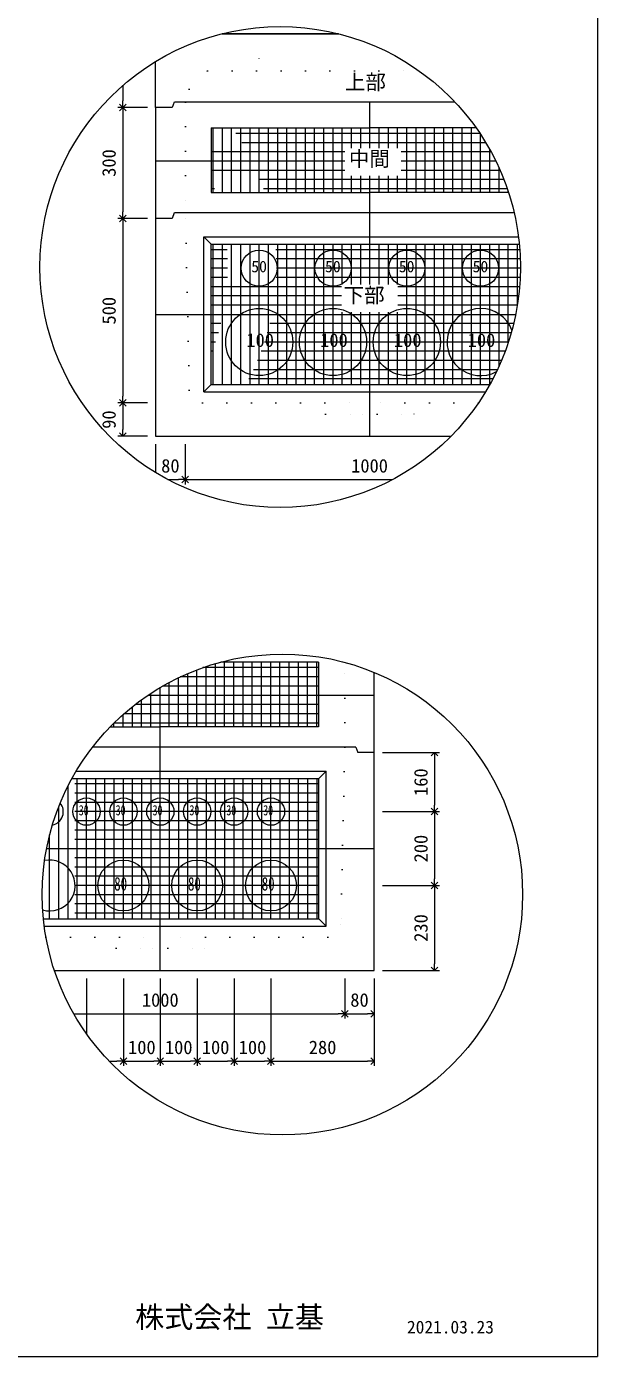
# Model space of a CAD drawing. Units: millimetres, scale not verified. Extents: x -6420 to 6420, y -3036 to 3036.
# Drawn here: x -3826 to -2340, y -2664 to 794 of the extents above; entities that cross this region are included whole.
import ezdxf
from ezdxf.enums import TextEntityAlignment as Align

# ---------------------------------------------------------------- set-up
doc = ezdxf.new("R2010")
doc.units = ezdxf.units.MM
doc.header["$LTSCALE"] = 20
for name, pattern in [('DASHED1', [1.8, 1.2, -0.6]), ('USER2', [50.8, 31.75, -6.35, 6.35, -6.35]), ('USER5', [3.185, 0.01, -3.175])]:
    doc.linetypes.add(name, pattern=pattern)
for name, color, linetype, lineweight in [('0-2_waku', 7, 'Continuous', 18), ('0-3_gaikei', 7, 'Continuous', 18), ('0-4_kakure', 7, 'DASHED1', 5), ('0-5_sunpou', 7, 'Continuous', 5), ('0-7_hole', 7, 'Continuous', 18), ('0-8_uchigawa', 6, 'Continuous', 18), ('0-D_文字１', 7, 'Continuous', 18), ('0-E_コア部分\u3000寸法補助線3', 150, 'USER2', 18), ('0-F_コア部分\u3000寸法補助線2', 150, 'USER2', 18), ('1-0_コア部分\u3000中心補助線', 1, 'Continuous', 18), ('1-1_コア部分\u3000寸法補助線', 7, 'USER2', 5), ('1-2_uchigawa2', 6, 'USER2', 18)]:
    doc.layers.add(name, color=color, linetype=linetype, lineweight=lineweight)
doc.styles.add('ＭＳ ゴシック', font='')
doc.styles.get('ＭＳ ゴシック').set_extended_font_data('MS Gothic')

# ---------------------------------------------------------------- blocks, each defined once
blk = doc.blocks.new('_Open90')
at = {"layer": '0-5_sunpou'}
blk.add_line((0, 0), (-1, 0), dxfattribs=at)
blk.add_lwpolyline([(-0.5, 0.5), (0, 0), (-0.5, -0.5)], dxfattribs=at)

msp = doc.modelspace()

# ---------------------------------------------------------------- linework, layer by layer
at = {"layer": '0-2_waku'}
for p in [(-2339.83, 3036.13), (-6419.83, -2663.87), (-6419.83, -2663.87), (-6419.83, -2663.87), (-6419.83, -2663.87)]:
    msp.add_line(p, (-2339.83, -2663.87), dxfattribs=at)
at = {"layer": '0-3_gaikei'}
for p, q in [((-3316.82, 775.28), (-3244.76, 775.28)), ((-3316.82, 775.28), (-3244.76, 775.28)), ((-3316.82, 775.28), (-3244.76, 775.28)), ((-3014.02, 775.28), (-3316.82, 775.28)), ((-3316.76, 775.28), (-3014.02, 775.28)), ((-3316.76, 775.28), (-3014.02, 775.28)), ((-3489.56, 583.28), (-3489.56, 703.29)), ((-3441.56, 597.68), (-3446.36, 583.28)), ((-2931.94, 597.68), (-3440.74, 597.68)), ((-2710.64, 597.68), (-2932.76, 597.68)), ((-3489.56, 583.28), (-3489.56, -271.12)), ((-3446.36, 583.28), (-3489.56, 583.28)), ((-3446.36, 583.28), (-3489.56, 583.28)), ((-3446.36, 295.28), (-3489.56, 295.28)), ((-3446.36, 295.28), (-3489.56, 295.28)), ((-3441.56, 309.68), (-3446.36, 295.28)), ((-2931.94, 309.68), (-3440.74, 309.68)), ((-2556.35, 309.68), (-2932.76, 309.68)), ((-3489.56, -271.12), (-2721.15, -271.12)), ((-3489.56, -271.12), (-2721.15, -271.12)), ((-3489.56, -271.12), (-2721.15, -271.12)), ((-2920.62, -1362.58), (-2920.62, -885.3)), ((-2968.62, -1079.38), (-2963.82, -1093.78)), ((-2920.62, -1093.78), (-2963.82, -1093.78))]:
    msp.add_line(p, q, dxfattribs=at)
for points in [[(-3753.04, -1660.18), (-2920.62, -1660.18), (-2920.62, -1093.78)], [(-3740.84, -1660.18), (-2920.62, -1660.18), (-2920.62, -1093.78)], [(-2968.62, -1079.38), (-3477.42, -1079.38), (-3653.51, -1079.38)]]:
    msp.add_lwpolyline(points, dxfattribs=at)
at = {"layer": '0-4_kakure', "linetype": 'USER5', "lineweight": 18}
for p, q in [((-3220.76, 775.28), (-3220.76, 791.43)), ((-3220.76, 775.28), (-3220.76, 679.28)), ((-3402.34, 631.28), (-3354.34, 679.28)), ((-3354.34, 679.28), (-2804.64, 679.28)), ((-3402.34, 631.28), (-3411.94, 597.68)), ((-3411.94, 597.68), (-3411.94, 309.68)), ((-3402.03, -151.12), (-3411.94, 309.68)), ((-3402.03, -151.12), (-3367.7, -184.72)), ((-3367.7, -184.72), (-2931.94, -184.72)), ((-3047.14, -213.52), (-3075.94, -184.72)), ((-2649.75, -184.72), (-2931.94, -184.72)), ((-2816.74, -213.52), (-2787.94, -184.72)), ((-3047.14, -213.52), (-2951.14, -213.52)), ((-2951.14, -213.52), (-2947.3, -271.12)), ((-2912.74, -213.52), (-2916.58, -271.12)), ((-2912.74, -213.52), (-2816.74, -213.52)), ((-2997.42, -1079.38), (-2997.42, -859.2)), ((-2997.42, -1079.38), (-3007.33, -1540.18)), ((-3007.33, -1540.18), (-3041.66, -1573.78)), ((-3775.07, -1573.78), (-3477.42, -1573.78)), ((-3592.62, -1602.58), (-3621.42, -1573.78)), ((-3041.66, -1573.78), (-3477.42, -1573.78)), ((-3362.22, -1602.58), (-3333.42, -1573.78)), ((-3592.62, -1602.58), (-3496.62, -1602.58)), ((-3496.62, -1602.58), (-3492.78, -1660.18)), ((-3458.22, -1602.58), (-3462.06, -1660.18)), ((-3458.22, -1602.58), (-3362.22, -1602.58))]:
    msp.add_line(p, q, dxfattribs=at)
at = {"layer": '0-5_sunpou', "color": 150, "lineweight": 18}
for p, q in [((-3575.31, 640.77), (-3575.31, 600.56)), ((-3510.68, 583.28), (-3587.79, 583.28)), ((-3531.8, 583.28), (-3587.79, 583.28)), ((-3575.31, 566), (-3575.31, 312.56)), ((-3510.68, 295.28), (-3587.79, 295.28)), ((-3510.68, 295.28), (-3587.79, 295.28)), ((-3575.31, 278), (-3575.31, -167.44)), ((-3510.68, -184.72), (-3587.79, -184.72)), ((-3531.8, -184.72), (-3587.79, -184.72)), ((-3575.31, -202), (-3575.31, -253.84)), ((-3510.68, -271.12), (-3587.79, -271.12)), ((-3489.56, -292.24), (-3489.56, -365.86)), ((-3412.76, -292.24), (-3412.76, -396.33)), ((-3412.76, -292.24), (-3412.76, -396.33)), ((-3457.85, -383.85), (-3430.04, -383.85)), ((-3395.48, -383.85), (-2873, -383.85)), ((-2899.5, -1093.78), (-2751.08, -1093.78)), ((-2763.56, -1111.06), (-2763.56, -1230.1)), ((-2899.5, -1247.38), (-2751.08, -1247.38)), ((-2899.5, -1247.38), (-2751.08, -1247.38)), ((-2763.56, -1264.66), (-2763.56, -1422.1)), ((-2899.5, -1439.38), (-2751.08, -1439.38)), ((-2899.5, -1439.38), (-2751.08, -1439.38)), ((-2763.56, -1456.66), (-2763.56, -1642.9)), ((-3669.42, -1681.3), (-3669.42, -1825.03)), ((-3573.42, -1681.3), (-3573.42, -1908.57)), ((-3573.42, -1681.3), (-3573.42, -1908.57)), ((-3477.42, -1681.3), (-3477.42, -1908.57)), ((-3477.42, -1681.3), (-3477.42, -1908.57)), ((-3381.42, -1681.3), (-3381.42, -1908.57)), ((-3381.42, -1681.3), (-3381.42, -1908.57)), ((-3285.42, -1681.3), (-3285.42, -1908.57)), ((-3285.42, -1681.3), (-3285.42, -1908.57)), ((-3189.42, -1681.3), (-3189.42, -1908.57)), ((-3189.42, -1681.3), (-3189.42, -1908.57)), ((-2997.42, -1681.3), (-2997.42, -1785.38)), ((-2997.42, -1681.3), (-2997.42, -1785.38)), ((-2920.62, -1681.3), (-2920.62, -1785.38)), ((-2920.62, -1681.3), (-2920.62, -1908.57)), ((-2899.5, -1660.18), (-2751.08, -1660.18)), ((-3702.71, -1772.9), (-3014.7, -1772.9)), ((-2980.14, -1772.9), (-2937.9, -1772.9)), ((-3610.57, -1896.09), (-3590.7, -1896.09)), ((-3556.14, -1896.09), (-3494.7, -1896.09)), ((-3460.14, -1896.09), (-3398.7, -1896.09)), ((-3364.14, -1896.09), (-3302.7, -1896.09)), ((-3268.14, -1896.09), (-3206.7, -1896.09)), ((-3172.14, -1896.09), (-2937.9, -1896.09))]:
    msp.add_line(p, q, dxfattribs=at)
for centre in [(-3165.42, 168.72), (-3159.81, -1462.91)]:
    msp.add_circle(centre, 625.17, dxfattribs=at)
at = {"layer": '0-7_hole'}
for centre, radius in [((-3219.94, 165.68), 47.04), ((-3027.94, 165.68), 47.04), ((-2835.94, 165.68), 47.04), ((-2643.94, 165.68), 47.04), ((-3219.94, -26.32), 87.36), ((-3027.94, -26.32), 87.36), ((-2835.94, -26.32), 87.36), ((-3669.42, -1247.38), 35.52), ((-3573.42, -1247.38), 35.52), ((-3477.42, -1247.38), 35.52), ((-3381.42, -1247.38), 35.52), ((-3285.42, -1247.38), 35.52), ((-3189.42, -1247.38), 35.52), ((-3573.42, -1439.38), 66.24), ((-3381.42, -1439.38), 66.24), ((-3189.42, -1439.38), 66.24)]:
    msp.add_circle(centre, radius, dxfattribs=at)
for centre, radius, start, end in [((-2643.94, -26.32), 87.36, 20.66629, 298.32089), ((-3765.42, -1247.38), 35.52, 281.59033, 39.2294), ((-3765.42, -1439.38), 66.24, 253.99064, 101.55918)]:
    msp.add_arc(centre, radius, start, end, dxfattribs=at)
at = {"layer": '0-8_uchigawa'}
for p, q in [((-3363.94, 247.28), (-3344.74, 228.08)), ((-3363.94, -155.92), (-3363.94, 247.28)), ((-3344.74, 228.08), (-2931.94, 228.08)), ((-3344.74, -136.72), (-3344.74, 228.08)), ((-2931.94, 228.08), (-2543.08, 228.08)), ((-3363.94, -155.92), (-3344.74, -136.72)), ((-3344.74, -136.72), (-2619.95, -136.72)), ((-3363.94, -155.92), (-2631.15, -155.92)), ((-3064.62, -1525.78), (-3064.62, -1160.98)), ((-3045.42, -1544.98), (-3045.42, -1141.78)), ((-3781.81, -1525.78), (-3064.62, -1525.78)), ((-3779.57, -1544.98), (-3045.42, -1544.98)), ((-3045.42, -1544.98), (-3064.62, -1525.78))]:
    msp.add_line(p, q, dxfattribs=at)
for points in [[(-3363.94, 247.28), (-2931.94, 247.28), (-2545.21, 247.28)], [(-3707.24, -1160.98), (-3477.42, -1160.98), (-3064.62, -1160.98), (-3045.42, -1141.78)], [(-3696.2, -1141.78), (-3477.42, -1141.78), (-3045.42, -1141.78)]]:
    msp.add_lwpolyline(points, dxfattribs=at)
at = {"layer": '0-E_コア部分\u3000寸法補助線3'}
for p, q in [((-3339.94, 362.48), (-3339.94, 530.48)), ((-3291.94, 362.48), (-3291.94, 530.48)), ((-3243.94, 362.48), (-3243.94, 530.48)), ((-3195.94, 362.48), (-3195.94, 530.48)), ((-3147.94, 362.48), (-3147.94, 530.48)), ((-3099.94, 362.48), (-3099.94, 530.48)), ((-3051.94, 362.48), (-3051.94, 530.48)), ((-3003.94, 362.48), (-3003.94, 530.48)), ((-2955.94, 477.45), (-2955.94, 530.48)), ((-2907.94, 477.45), (-2907.94, 530.48)), ((-2859.94, 477.45), (-2859.94, 530.48)), ((-2811.94, 362.48), (-2811.94, 530.48)), ((-2763.94, 362.48), (-2763.94, 530.48)), ((-2715.94, 362.48), (-2715.94, 530.48)), ((-2667.94, 362.48), (-2667.94, 530.48)), ((-2997.27, 468.08), (-3344.74, 468.08)), ((-2616.59, 468.08), (-2850.39, 468.08)), ((-2619.94, 362.48), (-2619.94, 474.15)), ((-2997.27, 420.08), (-3344.74, 420.08)), ((-2593.01, 420.08), (-2850.39, 420.08)), ((-2955.94, 362.48), (-2955.94, 405.57)), ((-2907.94, 362.48), (-2907.94, 405.57)), ((-2859.94, 362.48), (-2859.94, 405.57)), ((-2571.94, 362.48), (-2571.94, 365.23)), ((-2541.87, 213.68), (-3344.74, 213.68)), ((-3339.94, -136.72), (-3339.94, 228.08)), ((-3291.94, -136.72), (-3291.94, 228.08)), ((-3243.94, -136.72), (-3243.94, 228.08)), ((-3195.94, -136.72), (-3195.94, 228.08)), ((-3147.94, -136.72), (-3147.94, 228.08)), ((-3099.94, -136.72), (-3099.94, 228.08)), ((-3051.94, -136.72), (-3051.94, 228.08)), ((-3003.94, 123.05), (-3003.94, 228.08)), ((-2955.94, 123.05), (-2955.94, 228.08)), ((-2907.94, 123.05), (-2907.94, 228.08)), ((-2859.94, 123.05), (-2859.94, 228.08)), ((-2811.94, -136.72), (-2811.94, 228.08)), ((-2763.94, -136.72), (-2763.94, 228.08)), ((-2715.94, -136.72), (-2715.94, 228.08)), ((-2667.94, -136.72), (-2667.94, 228.08)), ((-2619.94, -136.72), (-2619.94, 228.08)), ((-2571.94, -27.8), (-2571.94, 228.08)), ((-2540.26, 165.68), (-3344.74, 165.68)), ((-3006.1, 117.68), (-3344.74, 117.68)), ((-2542.34, 117.68), (-2859.22, 117.68)), ((-3006.1, 69.68), (-3344.74, 69.68)), ((-2548.15, 69.68), (-2859.22, 69.68)), ((-3003.94, -136.72), (-3003.94, 51.17)), ((-2955.94, -136.72), (-2955.94, 51.17)), ((-2907.94, -136.72), (-2907.94, 51.17)), ((-2859.94, -136.72), (-2859.94, 51.17)), ((-2557.79, 21.68), (-3344.74, 21.68)), ((-2571.45, -26.32), (-3344.74, -26.32)), ((-2589.43, -74.32), (-3344.74, -74.32)), ((-2612.13, -122.32), (-3344.74, -122.32)), ((-3310.24, -1026.58), (-3310.24, -858.58)), ((-3262.24, -1026.58), (-3262.24, -858.58)), ((-3214.24, -1026.58), (-3214.24, -858.58)), ((-3166.24, -1026.58), (-3166.24, -858.58)), ((-3118.24, -1026.58), (-3118.24, -858.58)), ((-3070.24, -1026.58), (-3070.24, -858.58)), ((-3406.24, -1026.58), (-3406.24, -888.36)), ((-3358.24, -1026.58), (-3358.24, -870.06)), ((-3065.44, -920.98), (-3471.5, -920.98)), ((-3454.24, -1026.58), (-3454.24, -911.41)), ((-3502.24, -1026.58), (-3502.24, -939.86)), ((-3550.24, -1026.58), (-3550.24, -974.64)), ((-3065.44, -968.98), (-3543.05, -968.98)), ((-3598.24, -1026.58), (-3598.24, -1017.24)), ((-3064.62, -1175.38), (-3714.93, -1175.38)), ((-3693.42, -1525.78), (-3693.42, -1160.98)), ((-3645.42, -1525.78), (-3645.42, -1160.98)), ((-3597.42, -1525.78), (-3597.42, -1160.98)), ((-3549.42, -1525.78), (-3549.42, -1160.98)), ((-3501.42, -1525.78), (-3501.42, -1160.98)), ((-3453.42, -1525.78), (-3453.42, -1160.98)), ((-3405.42, -1525.78), (-3405.42, -1160.98)), ((-3357.42, -1525.78), (-3357.42, -1160.98)), ((-3309.42, -1525.78), (-3309.42, -1160.98)), ((-3261.42, -1525.78), (-3261.42, -1160.98)), ((-3213.42, -1525.78), (-3213.42, -1160.98)), ((-3165.42, -1525.78), (-3165.42, -1160.98)), ((-3117.42, -1525.78), (-3117.42, -1160.98)), ((-3069.42, -1525.78), (-3069.42, -1160.98)), ((-3741.42, -1525.78), (-3741.42, -1233.64)), ((-3064.62, -1223.38), (-3737.27, -1223.38)), ((-3064.62, -1271.38), (-3754.92, -1271.38)), ((-3064.62, -1319.38), (-3768.28, -1319.38)), ((-3064.62, -1367.38), (-3777.64, -1367.38)), ((-3064.62, -1415.38), (-3783.17, -1415.38)), ((-3064.62, -1463.38), (-3784.98, -1463.38)), ((-3064.62, -1511.38), (-3783.1, -1511.38))]:
    msp.add_line(p, q, dxfattribs=at)
at = {"layer": '0-F_コア部分\u3000寸法補助線2'}
for p, q in [((-3315.94, 362.48), (-3315.94, 530.48)), ((-3267.94, 362.48), (-3267.94, 530.48)), ((-3219.94, 362.48), (-3219.94, 530.48)), ((-3171.94, 362.48), (-3171.94, 530.48)), ((-3075.94, 362.48), (-3075.94, 530.48)), ((-2979.94, 477.45), (-2979.94, 530.48)), ((-2883.94, 477.45), (-2883.94, 530.48)), ((-2787.94, 362.48), (-2787.94, 530.48)), ((-2691.94, 362.48), (-2691.94, 530.48)), ((-2630.37, 492.08), (-3344.74, 492.08)), ((-2595.94, 362.48), (-2595.94, 426.65)), ((-2583.06, 396.08), (-3344.74, 396.08)), ((-2979.94, 362.48), (-2979.94, 405.57)), ((-2883.94, 362.48), (-2883.94, 405.57)), ((-3267.94, -136.72), (-3267.94, 228.08)), ((-3219.94, -136.72), (-3219.94, 228.08)), ((-3171.94, -136.72), (-3171.94, 228.08)), ((-3075.94, -136.72), (-3075.94, 228.08)), ((-2979.94, 123.05), (-2979.94, 228.08)), ((-2883.94, 123.05), (-2883.94, 228.08)), ((-2787.94, -136.72), (-2787.94, 228.08)), ((-2691.94, -136.72), (-2691.94, 228.08)), ((-2595.94, -89.22), (-2595.94, 228.08)), ((-2540.6, 189.68), (-3344.74, 189.68)), ((-3006.1, 93.68), (-3344.74, 93.68)), ((-2544.77, 93.68), (-2859.22, 93.68)), ((-2979.94, -136.72), (-2979.94, 51.17)), ((-2883.94, -136.72), (-2883.94, 51.17)), ((-2564.1, -2.32), (-3344.74, -2.32)), ((-2600.15, -98.32), (-3344.74, -98.32)), ((-3334.24, -1026.58), (-3334.24, -862.56)), ((-3238.24, -1026.58), (-3238.24, -858.58)), ((-3142.24, -1026.58), (-3142.24, -858.58)), ((-3065.44, -896.98), (-3425.44, -896.98)), ((-3430.24, -1026.58), (-3430.24, -899.25)), ((-3526.24, -1026.58), (-3526.24, -956.38)), ((-3065.44, -992.98), (-3572.12, -992.98)), ((-3621.42, -1525.78), (-3621.42, -1160.98)), ((-3525.42, -1525.78), (-3525.42, -1160.98)), ((-3429.42, -1525.78), (-3429.42, -1160.98)), ((-3333.42, -1525.78), (-3333.42, -1160.98)), ((-3237.42, -1525.78), (-3237.42, -1160.98)), ((-3141.42, -1525.78), (-3141.42, -1160.98)), ((-3064.62, -1199.38), (-3726.72, -1199.38)), ((-3717.42, -1525.78), (-3717.42, -1180.23)), ((-3765.42, -1525.78), (-3765.42, -1307.75)), ((-3064.62, -1295.38), (-3762.11, -1295.38)), ((-3064.62, -1391.38), (-3780.87, -1391.38)), ((-3064.62, -1487.38), (-3784.5, -1487.38))]:
    msp.add_line(p, q, dxfattribs=at)
at = {"layer": '1-0_コア部分\u3000中心補助線'}
for p, q in [((-2931.94, 477.45), (-2931.94, 597.68)), ((-2997.27, 444.08), (-3489.56, 444.08)), ((-2604.16, 444.08), (-2850.39, 444.08)), ((-2931.94, 309.68), (-2931.94, 405.57)), ((-2931.94, 123.05), (-2931.94, 309.68)), ((-3488.74, 45.68), (-2552.48, 45.68)), ((-2931.94, -271.12), (-2931.94, 51.17)), ((-3478.24, -1079.38), (-3478.24, -924.91)), ((-2922.26, -944.98), (-3509.93, -944.98)), ((-3477.42, -1660.18), (-3477.42, -1079.38)), ((-3773.45, -1343.38), (-2920.62, -1343.38))]:
    msp.add_line(p, q, dxfattribs=at)
at = {"layer": '1-1_コア部分\u3000寸法補助線'}
for p, q in [((-3315.94, 362.48), (-3315.94, 530.48)), ((-3219.94, 362.48), (-3219.94, 530.48)), ((-3123.94, 362.48), (-3123.94, 530.48)), ((-3027.94, 362.48), (-3027.94, 530.48)), ((-2835.94, 362.48), (-2835.94, 530.48)), ((-2739.94, 362.48), (-2739.94, 530.48)), ((-2645.64, 516.08), (-3344.74, 516.08)), ((-2643.94, 362.48), (-2643.94, 513.53)), ((-2574.25, 372.08), (-3344.74, 372.08)), ((-3315.94, -136.72), (-3315.94, 228.08)), ((-3219.94, -136.72), (-3219.94, 228.08)), ((-3123.94, -136.72), (-3123.94, 228.08)), ((-3027.94, -136.72), (-3027.94, 228.08)), ((-2835.94, -136.72), (-2835.94, 228.08)), ((-2739.94, -136.72), (-2739.94, 228.08)), ((-2643.94, -136.72), (-2643.94, 228.08)), ((-2547.94, 70.96), (-2547.94, 228.08)), ((-2540.84, 141.68), (-3344.74, 141.68)), ((-2579.88, -50.32), (-3344.74, -50.32)), ((-3286.24, -1026.58), (-3286.24, -858.58)), ((-3190.24, -1026.58), (-3190.24, -858.58)), ((-3094.24, -1026.58), (-3094.24, -858.58)), ((-3382.24, -1026.58), (-3382.24, -878.65)), ((-3065.44, -872.98), (-3366.74, -872.98)), ((-3574.24, -1026.58), (-3574.24, -994.84)), ((-3065.44, -1016.98), (-3597.97, -1016.98)), ((-3669.42, -1525.78), (-3669.42, -1160.98)), ((-3573.42, -1525.78), (-3573.42, -1160.98)), ((-3381.42, -1525.78), (-3381.42, -1160.98)), ((-3285.42, -1525.78), (-3285.42, -1160.98)), ((-3189.42, -1525.78), (-3189.42, -1160.98)), ((-3093.42, -1525.78), (-3093.42, -1160.98)), ((-3064.62, -1247.38), (-3746.65, -1247.38)), ((-3765.42, -1525.78), (-3765.42, -1307.75)), ((-3064.62, -1439.38), (-3784.54, -1439.38))]:
    msp.add_line(p, q, dxfattribs=at)
at = {"layer": '1-2_uchigawa2'}
for p, q in [((-3344.74, 530.48), (-2931.94, 530.48)), ((-3344.74, 530.48), (-3344.74, 362.48)), ((-2655.55, 530.48), (-2931.94, 530.48)), ((-3344.74, 362.48), (-2931.94, 362.48)), ((-2571.04, 362.48), (-2931.94, 362.48)), ((-3065.44, -858.58), (-3319.88, -858.58)), ((-3065.44, -858.58), (-3065.44, -1026.58)), ((-3607.53, -1026.58), (-3478.24, -1026.58)), ((-3065.44, -1026.58), (-3478.24, -1026.58))]:
    msp.add_line(p, q, dxfattribs=at)

# ---------------------------------------------------------------- block references
at = {"layer": '0-5_sunpou', "xscale": 17.28, "yscale": 17.28}
for p, rotation in [((-3575.31, 583.28), 270), ((-3575.31, 583.28), 90), ((-3575.31, 295.28), 270), ((-3575.31, 295.28), 90), ((-3575.31, -184.72), 270), ((-3575.31, -184.72), 90), ((-3575.31, -271.12), 270), ((-3412.76, -383.85), 180), ((-2763.56, -1093.78), 90), ((-2763.56, -1247.38), 270), ((-2763.56, -1247.38), 90), ((-2763.56, -1439.38), 270), ((-2763.56, -1439.38), 90), ((-2763.56, -1660.18), 270), ((-2997.42, -1772.9), 180), ((-3573.42, -1896.09), 180), ((-3477.42, -1896.09), 180), ((-3381.42, -1896.09), 180), ((-3285.42, -1896.09), 180), ((-3189.42, -1896.09), 180)]:
    msp.add_blockref('_Open90', p, dxfattribs=dict(at, rotation=rotation))
for p in [(-3412.76, -383.85), (-2997.42, -1772.9), (-2920.62, -1772.9), (-3573.42, -1896.09), (-3477.42, -1896.09), (-3381.42, -1896.09), (-3285.42, -1896.09), (-3189.42, -1896.09), (-2920.62, -1896.09)]:
    msp.add_blockref('_Open90', p, dxfattribs=at)

# ---------------------------------------------------------------- texts
at = {"layer": '0-5_sunpou', "style": 'ＭＳ ゴシック'}
for s, p in [('300', (-3582.99, 403.28)), ('500', (-3582.99, 19.28)), ('90', (-3582.99, -251.92)), ('160', (-2771.24, -1206.58)), ('200', (-2771.24, -1379.38)), ('230', (-2771.24, -1585.78))]:
    msp.add_text(s, height=35.19, rotation=90, dxfattribs=at).set_placement(p, align=Align.BOTTOM_LEFT)
for s, p in [('80', (-3475.16, -376.17)), ('1000', (-2980.76, -376.17)), ('1000', (-3525.42, -1765.22)), ('80', (-2983.02, -1765.22)), ('100', (-3561.42, -1888.41)), ('100', (-3465.42, -1888.41)), ('100', (-3369.42, -1888.41)), ('100', (-3273.42, -1888.41)), ('280', (-3091.02, -1888.41))]:
    msp.add_text(s, height=35.19, dxfattribs=at).set_placement(p, align=Align.BOTTOM_LEFT)
at = {"layer": '0-D_文字１', "style": 'ＭＳ ゴシック'}
for s, height, p in [('上部', 39.1, (-2997.01, 618.43)), ('中間', 39.1, (-2986.72, 419.13)), ('50', 29.91, (-3240.67, 146.15)), ('50', 29.91, (-3048.67, 146.15)), ('50', 29.91, (-2856.67, 146.15)), ('50', 29.91, (-2664.67, 146.15)), ('下部', 39.1, (-3000.36, 64.13)), ('100', 35.19, (-3253.49, -49.54)), ('100', 35.19, (-3061.49, -49.54)), ('100', 35.19, (-2869.49, -49.54)), ('100', 35.19, (-2677.49, -49.54)), ('株式会社 立基', 55.43, (-3542.79, -2605.89)), ('2021.03.23', 33.26, (-2835.45, -2614.18))]:
    msp.add_text(s, height=height, dxfattribs=at).set_placement(p, align=Align.BOTTOM_LEFT)
at = {"layer": '0-D_文字１', "style": 'ＭＳ ゴシック', "width": 0.7}
for s, height, p in [('30', 26.92, (-3689.59, -1265.17)), ('30', 26.92, (-3593.59, -1265.17)), ('30', 26.92, (-3497.59, -1265.17)), ('30', 26.92, (-3401.59, -1265.17)), ('30', 26.92, (-3305.59, -1265.17)), ('30', 26.92, (-3209.59, -1265.17)), ('80', 35.19, (-3597.49, -1463.07)), ('80', 35.19, (-3405.49, -1463.07)), ('80', 35.19, (-3213.49, -1463.07))]:
    msp.add_text(s, height=height, dxfattribs=at).set_placement(p, align=Align.BOTTOM_LEFT)

doc.saveas('drawing.dxf')
